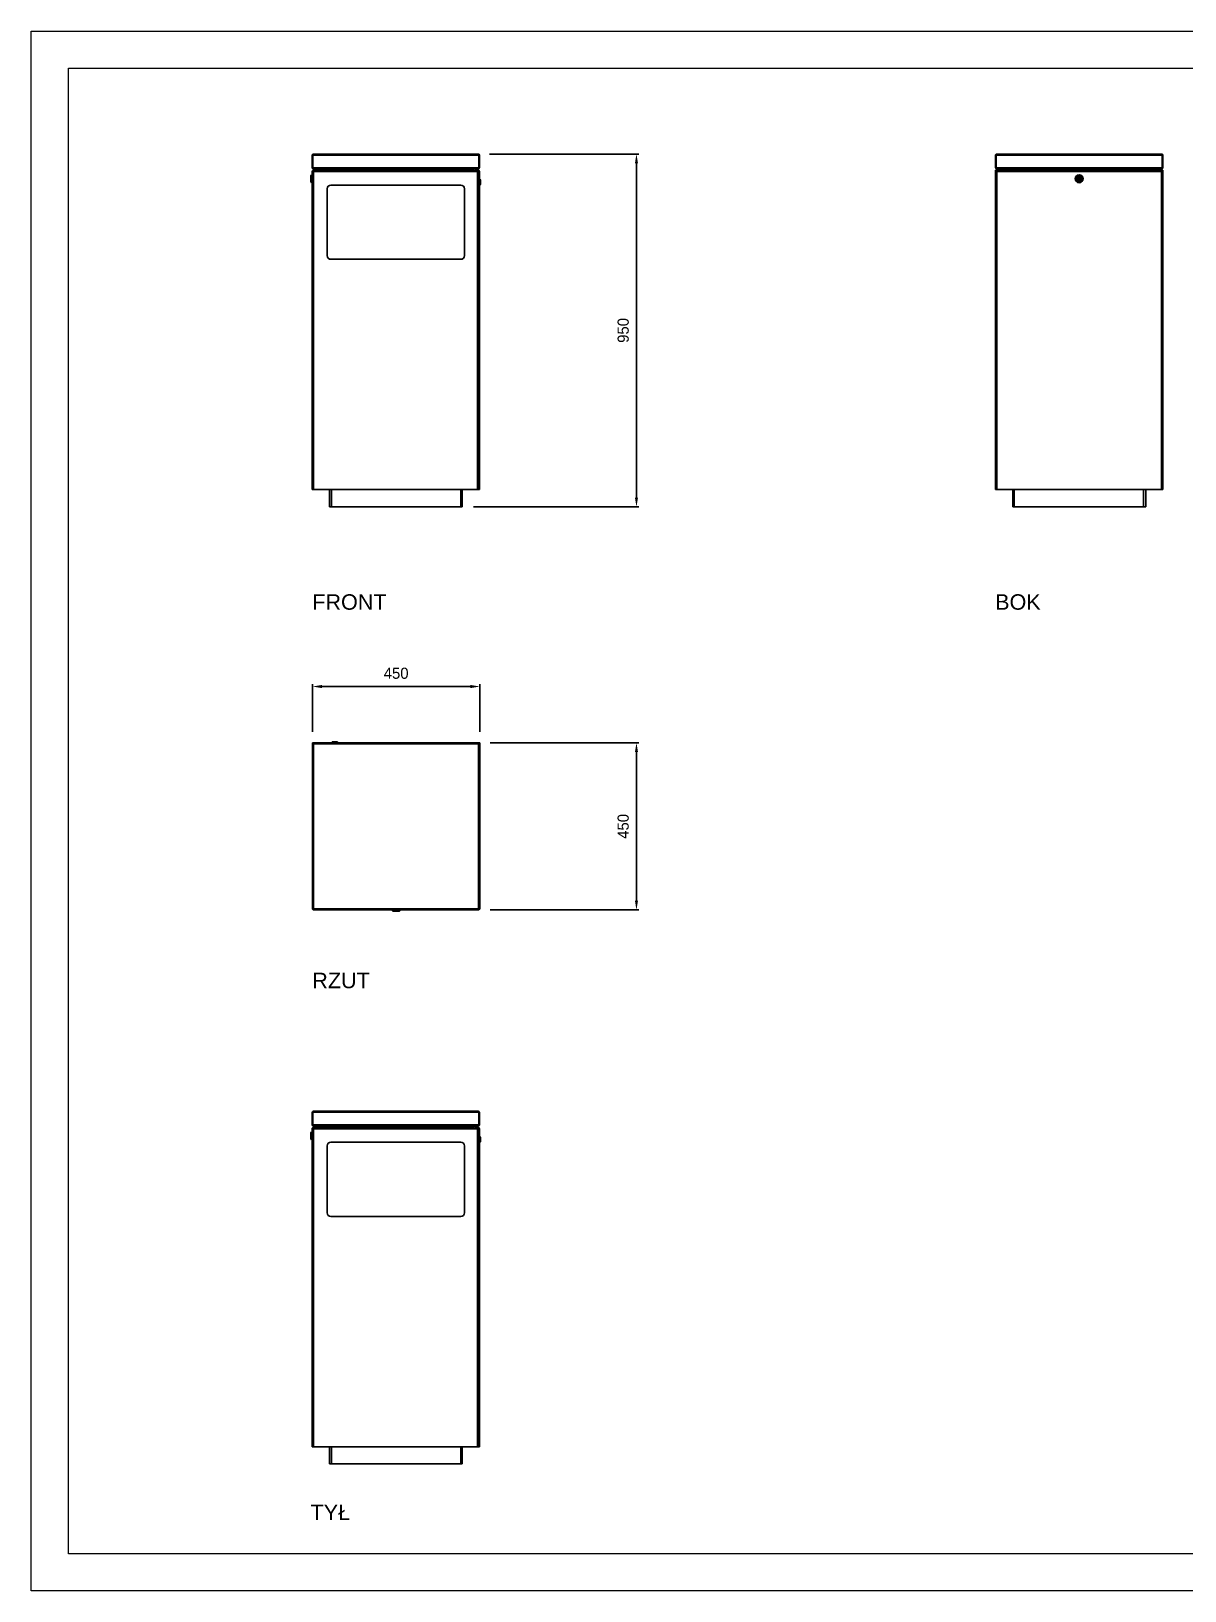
# Model space of a CAD drawing. Header units: millimetres. Extents: x -2069 to 3871, y -7598 to -3398.
# Drawn here: x -2069 to 1038, y -7598 to -3398 of the extents above; entities that cross this region are included whole.
import ezdxf

# ---------------------------------------------------------------- set-up
doc = ezdxf.new("R2010")
doc.units = ezdxf.units.MM
doc.header["$PDSIZE"] = -1
doc.layers.add('tabelka', color=155, linetype='Continuous')
doc.layers.add('WYMIAR', color=96, linetype='Continuous')
doc.dimstyles.new('1-1', dxfattribs={"dimtxt": 30, "dimasz": 25, "dimexe": 6.25, "dimexo": 30, "dimgap": 20.625, "dimtad": 1, "dimdec": 1, "dimtxsty": 'Standard', "dimcen": 0, "dimclrd": 2, "dimclre": 2, "dimclrt": 2, "dimadec": 0, "dimazin": 0, "dimtfac": 1, "dimtdec": 1, "dimtmove": 0, "dimatfit": 3, "dimfxl": 0, "dimarcsym": 0})

# ---------------------------------------------------------------- blocks, each defined once
blk = doc.blocks.new('front')
for p, q in [((7166.8, 898.8), (7168.3, 898.8)), ((7166.8, 864.8), (7166.8, 898.8)), ((7168.3, 898.8), (7168.3, 864.8)), ((7168.7, 898.8), (7168.7, 864.8)), ((7168.7, 898.8), (7615, 898.8)), ((7169.8, 901.8), (7613.8, 901.8)), ((7615, 898.8), (7615, 864.8)), ((7616.8, 898.8), (7615.3, 898.8)), ((7615.3, 898.8), (7615.3, 864.8)), ((7616.8, 898.8), (7616.8, 864.8)), ((7163.3, 826.7), (7163.3, 843.8)), ((7165.2, 845.8), (7163.5, 844.1)), ((7163.5, 844.1), (7163.5, 826.3)), ((7165.2, 824.6), (7165.2, 845.8)), ((7166.3, 846), (7165.5, 846)), ((7165.5, 846), (7165.5, 824.5)), ((7166.3, 824.5), (7166.3, 846)), ((7168.3, 864.8), (7166.8, 864.8)), ((7166.8, -1.8), (7166.8, 854.7)), ((7166.8, 854.7), (7170.3, 854.7)), ((7168.7, 864.8), (7615, 864.8)), ((7169.8, 861.8), (7169.8, 862)), ((7169.8, 861.8), (7170.2, 861.8)), ((7613.5, 861.8), (7170.2, 861.8)), ((7170.3, 858.2), (7170.3, 856.2)), ((7171, 858.2), (7170.3, 858.2)), ((7170.5, 856.2), (7170.3, 856.2)), ((7170.3, 854.7), (7170.3, -1.8)), ((7170.3, 854.7), (7602.3, 854.7)), ((7171, 858.2), (7602.3, 858.2)), ((7181.8, 861.8), (7181.8, 861.6)), ((7181.8, 861.6), (7181.8, 858.2)), ((7183.8, 861.6), (7181.8, 861.6)), ((7183.8, 861.8), (7183.8, 861.6)), ((7183.8, 861.6), (7183.8, 858.2)), ((7316.7, 861.8), (7316.7, 860.3)), ((7316.7, 860.3), (7469, 860.3)), ((7316.7, 858.2), (7316.7, 860.3)), ((7469, 860.3), (7469, 861.8)), ((7469, 860.3), (7469, 858.2)), ((7579.8, 858.2), (7579.8, 861.8)), ((7582.8, 858.2), (7582.8, 861.8)), ((7602.3, 858.2), (7602.3, 854.7)), ((7603.3, 856.2), (7602.3, 856.2)), ((7602.3, 854.7), (7611.3, 854.7)), ((7603.3, 858.2), (7603.3, 856.2)), ((7613.3, 858.2), (7603.3, 858.2)), ((7613.3, 856.2), (7603.3, 856.2)), ((7611.3, 854.7), (7611.3, -1.8)), ((7611.3, 854.7), (7614.8, 854.7)), ((7611.8, 854.7), (7611.8, 856.2)), ((7613.3, 856.2), (7613.3, 858.2)), ((7613.5, 861.8), (7613.8, 861.8)), ((7613.8, 861.8), (7613.8, 862)), ((7616.8, 854.7), (7614.8, 854.7)), ((7614.8, -1.8), (7614.8, 854.7)), ((7615.3, 864.8), (7616.8, 864.8)), ((7616.8, -1.8), (7616.8, 854.7)), ((7163.5, 826.3), (7165.2, 824.6)), ((7165.5, 824.5), (7166.3, 824.5)), ((7206.8, 808.2), (7206.8, 628.2)), ((7566.8, 818.2), (7216.8, 818.2)), ((7576.8, 628.2), (7576.8, 808.2)), ((7618.3, 833.2), (7616.8, 833.2)), ((7616.8, 818.2), (7618.3, 818.2)), ((7618.3, 832.9), (7618.3, 833.2)), ((7618.3, 818.2), (7618.3, 832.9)), ((7619.8, 831.7), (7619.8, 831.5)), ((7619.8, 831.5), (7619.8, 819.7)), ((7216.8, 618.2), (7566.8, 618.2)), ((7170.3, -1.8), (7166.8, -1.8)), ((7611.3, -1.8), (7170.3, -1.8)), ((7212.8, -48.3), (7212.8, -1.8)), ((7218.3, -1.8), (7218.3, -48.3)), ((7566.8, -1.8), (7566.8, -48.3)), ((7570.8, -48.3), (7570.8, -1.8)), ((7614.8, -1.8), (7611.3, -1.8)), ((7616.8, -1.8), (7614.8, -1.8)), ((7218.3, -48.3), (7212.8, -48.3)), ((7566.8, -48.3), (7218.3, -48.3)), ((7570.8, -48.3), (7566.8, -48.3))]:
    blk.add_line(p, q)
for centre, radius, start, end in [((7163.8, 843.8), 0.5, 135, 180), ((7165.5, 845.5), 0.5, 90, 135), ((7166.3, 845.5), 0.5, 0, 90), ((7613.3, 854.7), 3.5, 0, 90), ((7613.3, 854.7), 1.5, 0, 90), ((7163.8, 826.7), 0.5, 180, 225), ((7165.5, 825), 0.5, 225, 270), ((7166.3, 825), 0.5, 270, 0), ((7216.8, 808.2), 10, 90, 180), ((7566.8, 808.2), 10, 0, 90), ((7618.3, 831.7), 1.5, 0, 90), ((7618.3, 819.7), 1.5, 270, 0), ((7216.8, 628.2), 10, 180, 270), ((7566.8, 628.2), 10, 270, 0)]:
    blk.add_arc(centre, radius, start, end)
for points, knots in [([(7169.8, 901.8), (7169.5, 901.7), (7168.8, 901.7), (7167.9, 901.1), (7167.2, 900.3), (7166.9, 899.5), (7166.8, 898.9), (7166.8, 898.8)], [0, 0, 0, 0, 0.220971, 0.441967, 0.662956, 0.883954, 1, 1, 1, 1]), ([(7169, 900), (7168.9, 899.9), (7168.7, 899.8), (7168.5, 899.4), (7168.3, 899), (7168.3, 898.8), (7168.3, 898.8)], [0, 0, 0, 0, 0.1518021, 0.5402511, 0.9286839, 1, 1, 1, 1]), ([(7168.7, 898.8), (7168.8, 899.1), (7168.9, 899.8), (7169.2, 900.7), (7169.5, 901.4), (7169.7, 901.7), (7169.8, 901.8), (7169.8, 901.8)], [0, 0, 0, 0, 0.220977, 0.441966, 0.662962, 0.883954, 1, 1, 1, 1]), ([(7613.8, 901.8), (7613.9, 901.7), (7614.1, 901.7), (7614.3, 901.1), (7614.6, 900.3), (7614.8, 899.5), (7614.9, 898.9), (7615, 898.8)], [0, 0, 0, 0, 0.220969, 0.441967, 0.662957, 0.883954, 1, 1, 1, 1]), ([(7616.8, 898.8), (7616.8, 899.1), (7616.7, 899.8), (7616.2, 900.7), (7615.4, 901.4), (7614.5, 901.7), (7614, 901.8), (7613.8, 901.8)], [0, 0, 0, 0, 0.220977, 0.441966, 0.662962, 0.883954, 1, 1, 1, 1]), ([(7615.3, 898.8), (7615.3, 899), (7615.3, 899.3), (7615, 899.8), (7614.8, 899.9), (7614.7, 900)], [0, 0, 0, 0, 0.389278, 0.778535, 1, 1, 1, 1]), ([(7166.8, 864.8), (7166.9, 864.4), (7166.9, 863.7), (7167.5, 862.8), (7168.3, 862.1), (7169.2, 861.8), (7169.7, 861.8), (7169.8, 861.8)], [0, 0, 0, 0, 0.225344, 0.450723, 0.676106, 0.901485, 1, 1, 1, 1]), ([(7170.3, 858.2), (7170.1, 858.2), (7169.9, 858.2), (7169.4, 858.1), (7169.2, 858.1), (7168.8, 857.9), (7168.6, 857.8), (7168.2, 857.5), (7168, 857.4), (7167.7, 857), (7167.5, 856.9), (7167.3, 856.5), (7167.2, 856.3), (7167, 855.9), (7166.9, 855.6), (7166.9, 855.2), (7166.8, 855), (7166.8, 854.7)], [0, 0, 0, 0, 0.125, 0.125, 0.25, 0.25, 0.375, 0.375, 0.5, 0.5, 0.625, 0.625, 0.75, 0.75, 0.875, 0.875, 1, 1, 1, 1]), ([(7168.3, 864.8), (7168.4, 864.6), (7168.4, 864.1), (7168.7, 863.7), (7169, 863.5), (7169.1, 863.5)], [0, 0, 0, 0, 0.406492, 0.784361, 1, 1, 1, 1]), ([(7170.2, 861.8), (7170.1, 861.8), (7169.9, 861.9), (7169.5, 862.4), (7169.2, 863.3), (7168.9, 864.1), (7168.7, 864.6), (7168.7, 864.8)], [0, 0, 0, 0, 0.225342, 0.45072, 0.676102, 0.901485, 1, 1, 1, 1]), ([(7170.3, 856.2), (7170.1, 856.2), (7169.9, 856.2), (7169.7, 856.1), (7169.6, 856), (7169.4, 855.9), (7169.3, 855.9), (7169.2, 855.7), (7169.1, 855.7), (7169, 855.5), (7169, 855.4), (7168.9, 855.1), (7168.8, 854.9), (7168.8, 854.7)], [0, 0, 0, 0, 0.25, 0.25, 0.375, 0.375, 0.5, 0.5, 0.625, 0.625, 0.75, 0.75, 1, 1, 1, 1]), ([(7170.3, 854.7), (7170.4, 855), (7170.4, 855.2), (7170.4, 855.6), (7170.5, 855.9), (7170.5, 856.3), (7170.6, 856.5), (7170.6, 856.9), (7170.7, 857), (7170.7, 857.4), (7170.7, 857.5), (7170.8, 857.8), (7170.8, 857.9), (7170.9, 858.1), (7170.9, 858.1), (7171, 858.2), (7171, 858.2), (7171, 858.2)], [0, 0, 0, 0, 0.125, 0.125, 0.25, 0.25, 0.375, 0.375, 0.5, 0.5, 0.625, 0.625, 0.75, 0.75, 0.875, 0.875, 1, 1, 1, 1]), ([(7615, 864.8), (7614.9, 864.4), (7614.6, 863.7), (7614.3, 862.8), (7614, 862.1), (7613.7, 861.8), (7613.5, 861.8), (7613.5, 861.8)], [0, 0, 0, 0, 0.225343, 0.450722, 0.676105, 0.901486, 1, 1, 1, 1]), ([(7613.8, 861.8), (7614.2, 861.8), (7614.9, 861.9), (7615.8, 862.4), (7616.5, 863.3), (7616.8, 864.1), (7616.8, 864.6), (7616.8, 864.8)], [0, 0, 0, 0, 0.225339, 0.450716, 0.676102, 0.901484, 1, 1, 1, 1]), ([(7614.6, 863.5), (7614.7, 863.6), (7615, 863.7), (7615.3, 864.2), (7615.3, 864.6), (7615.3, 864.8)], [0, 0, 0, 0, 0.306249, 0.681916, 1, 1, 1, 1])]:
    blk.add_open_spline(points, degree=3, knots=knots)
blk = doc.blocks.new('bok')
for p, q in [((8439.6, 898.8), (8441.1, 898.8)), ((8439.6, 898.8), (8439.6, 864.8)), ((8441.1, 898.8), (8441.1, 864.8)), ((8887.7, 898.8), (8441.4, 898.8)), ((8441.4, 864.8), (8441.4, 898.8)), ((8442.6, 901.8), (8886.6, 901.8)), ((8887.7, 864.8), (8887.7, 898.8)), ((8889.6, 898.8), (8888.1, 898.8)), ((8888.1, 898.8), (8888.1, 864.8)), ((8889.6, 898.8), (8889.6, 864.8)), ((8441.1, 864.8), (8439.6, 864.8)), ((8439.6, 858.2), (8439.6, 856.2)), ((8443.1, 858.2), (8439.6, 858.2)), ((8440, 856.2), (8439.6, 856.2)), ((8439.6, 856.2), (8439.6, 854.7)), ((8439.6, 854.7), (8439.6, -1.8)), ((8439.6, 854.7), (8443.1, 854.7)), ((8441.4, 864.8), (8887.7, 864.8)), ((8442.6, 861.8), (8442.6, 862)), ((8442.6, 861.8), (8442.9, 861.8)), ((8442.9, 861.8), (8886.2, 861.8)), ((8443.1, 858.2), (8443.1, 856.2)), ((8443.8, 858.2), (8443.1, 858.2)), ((8443.3, 856.2), (8443.1, 856.2)), ((8443.1, 854.7), (8443.1, -1.8)), ((8886.1, 854.7), (8443.1, 854.7)), ((8885.4, 858.2), (8443.8, 858.2)), ((8465.6, 860.3), (8467.1, 860.3)), ((8465.6, 860.3), (8465.6, 858.2)), ((8467.1, 860.3), (8467.1, 858.2)), ((8577.6, 861.8), (8577.6, 858.2)), ((8656.3, 861.8), (8656.3, 858.2)), ((8662.3, 861.8), (8662.3, 861.6)), ((8662.3, 861.6), (8668.7, 858.2)), ((8757.6, 858.2), (8757.6, 861.8)), ((8863.6, 860.3), (8862.1, 860.3)), ((8862.1, 858.2), (8862.1, 860.3)), ((8863.6, 858.2), (8863.6, 860.3)), ((8886.1, 858.2), (8885.4, 858.2)), ((8889.6, 858.2), (8886.1, 858.2)), ((8886.1, 858.2), (8886.1, 856.2)), ((8886.1, -1.8), (8886.1, 854.7)), ((8886.1, 854.7), (8889.6, 854.7)), ((8886.2, 861.8), (8886.6, 861.8)), ((8886.6, 861.8), (8886.6, 862)), ((8888.1, 864.8), (8889.6, 864.8)), ((8889.6, 856.2), (8889.2, 856.2)), ((8889.6, 858.2), (8889.6, 856.2)), ((8889.6, 854.7), (8889.6, 856.2)), ((8889.6, 854.7), (8889.6, -1.8)), ((8660.1, 835.2), (8666.8, 839.1)), ((8666.8, 831.4), (8660.1, 835.2)), ((8666.3, 838.2), (8661.1, 835.2)), ((8661.1, 835.2), (8666.3, 832.3)), ((8666.3, 832.3), (8666.3, 838.2)), ((8666.8, 839.1), (8666.8, 831.4)), ((8443.1, -1.8), (8439.6, -1.8)), ((8443.1, -1.8), (8886.1, -1.8)), ((8485.6, -1.8), (8485.6, -48.3)), ((8489.6, -48.3), (8489.6, -1.8)), ((8838.1, -48.3), (8838.1, -1.8)), ((8843.6, -1.8), (8843.6, -48.3)), ((8889.6, -1.8), (8886.1, -1.8)), ((8485.6, -48.3), (8489.6, -48.3)), ((8838.1, -48.3), (8489.6, -48.3)), ((8843.6, -48.3), (8838.1, -48.3))]:
    blk.add_line(p, q)
at = {"flags": 128}
for points in [[(8660.1, 835.2), (8660.2, 835.2), (8660.2, 835.2), (8660.3, 835.2), (8660.4, 835.2), (8660.6, 835.2), (8660.8, 835.2), (8660.9, 835.2), (8661.1, 835.2)], [(8666.3, 838.2), (8666.4, 838.4), (8666.5, 838.6), (8666.6, 838.7), (8666.6, 838.8), (8666.7, 838.9), (8666.7, 839), (8666.8, 839.1), (8666.8, 839.1)], [(8666.8, 831.4), (8666.8, 831.4), (8666.8, 831.5), (8666.7, 831.5), (8666.7, 831.7), (8666.6, 831.8), (8666.5, 831.9), (8666.4, 832.1), (8666.3, 832.3)]]:
    blk.add_lwpolyline(points, dxfattribs=at)
for radius in [10.7, 10.6, 8.9, 8.54, 6.75, 6.25]:
    blk.add_circle((8664.6, 835.2), radius)
for centre, radius, start, end in [((8464.1, 860.3), 1.5, 0, 90), ((8464.1, 860.3), 3, 0, 30), ((8865.1, 860.3), 3, 150, 180), ((8865.1, 860.3), 1.5, 90, 180)]:
    blk.add_arc(centre, radius, start, end)
for points, knots in [([(8442.6, 901.8), (8442.2, 901.7), (8441.5, 901.7), (8440.6, 901.1), (8439.9, 900.3), (8439.6, 899.5), (8439.6, 898.9), (8439.6, 898.8)], [0, 0, 0, 0, 0.22097, 0.441968, 0.662957, 0.883954, 1, 1, 1, 1]), ([(8441.7, 900), (8441.7, 899.9), (8441.4, 899.8), (8441.2, 899.4), (8441.1, 899), (8441.1, 898.8), (8441.1, 898.8)], [0, 0, 0, 0, 0.151799, 0.540248, 0.928685, 1, 1, 1, 1]), ([(8441.4, 898.8), (8441.5, 899.1), (8441.7, 899.8), (8441.9, 900.7), (8442.2, 901.4), (8442.4, 901.7), (8442.5, 901.8), (8442.6, 901.8)], [0, 0, 0, 0, 0.220977, 0.441966, 0.662961, 0.883954, 1, 1, 1, 1]), ([(8886.6, 901.8), (8886.7, 901.7), (8886.8, 901.7), (8887.1, 901.1), (8887.3, 900.3), (8887.6, 899.5), (8887.7, 898.9), (8887.7, 898.8)], [0, 0, 0, 0, 0.220971, 0.441967, 0.662956, 0.883954, 1, 1, 1, 1]), ([(8889.6, 898.8), (8889.5, 899.1), (8889.5, 899.8), (8888.9, 900.7), (8888.1, 901.4), (8887.3, 901.7), (8886.8, 901.8), (8886.6, 901.8)], [0, 0, 0, 0, 0.220977, 0.441966, 0.662962, 0.883954, 1, 1, 1, 1]), ([(8888.1, 898.8), (8888.1, 899), (8888, 899.3), (8887.8, 899.8), (8887.5, 899.9), (8887.4, 900)], [0, 0, 0, 0, 0.389281, 0.778541, 1, 1, 1, 1]), ([(8439.6, 864.8), (8439.6, 864.4), (8439.7, 863.7), (8440.3, 862.8), (8441.1, 862.1), (8441.9, 861.8), (8442.4, 861.8), (8442.6, 861.8)], [0, 0, 0, 0, 0.225343, 0.450723, 0.676105, 0.901487, 1, 1, 1, 1]), ([(8443.1, 858.2), (8442.8, 858.2), (8442.6, 858.2), (8442.2, 858.1), (8441.9, 858.1), (8441.5, 857.9), (8441.3, 857.8), (8440.9, 857.5), (8440.8, 857.4), (8440.4, 857), (8440.3, 856.9), (8440, 856.5), (8439.9, 856.3), (8439.8, 855.9), (8439.7, 855.6), (8439.6, 855.2), (8439.6, 855), (8439.6, 854.7)], [0, 0, 0, 0, 0.125, 0.125, 0.25, 0.25, 0.375, 0.375, 0.5, 0.5, 0.625, 0.625, 0.75, 0.75, 0.875, 0.875, 1, 1, 1, 1]), ([(8441.1, 864.8), (8441.1, 864.6), (8441.2, 864.1), (8441.5, 863.7), (8441.8, 863.5), (8441.9, 863.5)], [0, 0, 0, 0, 0.4064887, 0.7843574, 1, 1, 1, 1]), ([(8442.9, 861.8), (8442.8, 861.8), (8442.6, 861.9), (8442.3, 862.4), (8441.9, 863.3), (8441.6, 864.1), (8441.5, 864.6), (8441.4, 864.8)], [0, 0, 0, 0, 0.225341, 0.450719, 0.676102, 0.901484, 1, 1, 1, 1]), ([(8443.1, 856.2), (8442.9, 856.2), (8442.7, 856.2), (8442.4, 856.1), (8442.3, 856), (8442.2, 855.9), (8442.1, 855.9), (8441.9, 855.7), (8441.9, 855.7), (8441.8, 855.5), (8441.7, 855.4), (8441.6, 855.1), (8441.6, 854.9), (8441.6, 854.7)], [0, 0, 0, 0, 0.25, 0.25, 0.375, 0.375, 0.5, 0.5, 0.625, 0.625, 0.75, 0.75, 1, 1, 1, 1]), ([(8443.1, 854.7), (8443.1, 855), (8443.1, 855.2), (8443.2, 855.6), (8443.2, 855.9), (8443.3, 856.3), (8443.3, 856.5), (8443.4, 856.9), (8443.4, 857), (8443.5, 857.4), (8443.5, 857.5), (8443.5, 857.8), (8443.6, 857.9), (8443.6, 858.1), (8443.7, 858.1), (8443.7, 858.2), (8443.8, 858.2), (8443.8, 858.2)], [0, 0, 0, 0, 0.125, 0.125, 0.25, 0.25, 0.375, 0.375, 0.5, 0.5, 0.625, 0.625, 0.75, 0.75, 0.875, 0.875, 1, 1, 1, 1]), ([(8885.4, 858.2), (8885.4, 858.2), (8885.4, 858.2), (8885.5, 858.1), (8885.5, 858.1), (8885.6, 857.9), (8885.6, 857.8), (8885.7, 857.5), (8885.7, 857.4), (8885.8, 857), (8885.8, 856.9), (8885.8, 856.5), (8885.9, 856.3), (8885.9, 855.9), (8886, 855.6), (8886, 855.2), (8886, 855), (8886.1, 854.7)], [0, 0, 0, 0, 0.125, 0.125, 0.25, 0.25, 0.375, 0.375, 0.5, 0.5, 0.625, 0.625, 0.75, 0.75, 0.875, 0.875, 1, 1, 1, 1]), ([(8889.6, 854.7), (8889.6, 855), (8889.6, 855.2), (8889.5, 855.6), (8889.4, 855.9), (8889.2, 856.3), (8889.1, 856.5), (8888.9, 856.9), (8888.7, 857), (8888.4, 857.4), (8888.2, 857.5), (8887.8, 857.8), (8887.6, 857.9), (8887.2, 858.1), (8887, 858.1), (8886.5, 858.2), (8886.3, 858.2), (8886.1, 858.2)], [0, 0, 0, 0, 0.125, 0.125, 0.25, 0.25, 0.375, 0.375, 0.5, 0.5, 0.625, 0.625, 0.75, 0.75, 0.875, 0.875, 1, 1, 1, 1]), ([(8887.6, 854.7), (8887.6, 854.9), (8887.5, 855.1), (8887.4, 855.4), (8887.4, 855.5), (8887.3, 855.6), (8887.2, 855.7), (8887.1, 855.9), (8887, 855.9), (8886.8, 856), (8886.7, 856.1), (8886.5, 856.2), (8886.3, 856.2), (8886.1, 856.2)], [0, 0, 0, 0, 0.25, 0.25, 0.375, 0.375, 0.5, 0.5, 0.625, 0.625, 0.75, 0.75, 1, 1, 1, 1]), ([(8887.7, 864.8), (8887.6, 864.4), (8887.4, 863.7), (8887, 862.8), (8886.7, 862.1), (8886.4, 861.8), (8886.3, 861.8), (8886.2, 861.8)], [0, 0, 0, 0, 0.225344, 0.450723, 0.676106, 0.901485, 1, 1, 1, 1]), ([(8886.6, 861.8), (8886.9, 861.8), (8887.6, 861.9), (8888.6, 862.4), (8889.2, 863.3), (8889.5, 864.1), (8889.6, 864.6), (8889.6, 864.8)], [0, 0, 0, 0, 0.225342, 0.45072, 0.676102, 0.901485, 1, 1, 1, 1]), ([(8887.3, 863.5), (8887.4, 863.6), (8887.7, 863.7), (8888, 864.2), (8888.1, 864.6), (8888.1, 864.8)], [0, 0, 0, 0, 0.30625, 0.681916, 1, 1, 1, 1])]:
    blk.add_open_spline(points, degree=3, knots=knots)
blk = doc.blocks.new('rzut')
for p, q in [((8441.4, -844.4), (8439.6, -844.4)), ((8439.6, -846.3), (8439.6, -844.4)), ((8439.6, -846.3), (8439.6, -1292.6)), ((8439.6, -846.3), (8441.1, -846.3)), ((8887.7, -844.4), (8441.4, -844.4)), ((8441.4, -844.4), (8441.4, -845.9)), ((8886.6, -847.4), (8442.6, -847.4)), ((8442.6, -847.4), (8442.6, -1291.4)), ((8492.1, -842.9), (8492.1, -844.4)), ((8501.7, -842.9), (8492.1, -842.9)), ((8493.6, -841.4), (8501.3, -841.4)), ((8501.3, -841.4), (8505.6, -841.4)), ((8507.1, -842.9), (8501.7, -842.9)), ((8507.1, -844.4), (8507.1, -842.9)), ((8886.6, -1291.4), (8886.6, -847.4)), ((8887.7, -844.4), (8887.7, -845.9)), ((8889.6, -844.4), (8887.7, -844.4)), ((8889.6, -846.3), (8888.1, -846.3)), ((8889.6, -844.4), (8889.6, -846.3)), ((8889.6, -1292.6), (8889.6, -846.3)), ((8439.6, -1292.6), (8441.1, -1292.6)), ((8441.4, -1294.4), (8441.4, -1292.9)), ((8887.7, -1294.4), (8441.4, -1294.4)), ((8442.6, -1291.4), (8886.6, -1291.4)), ((8442.9, -1294.4), (8443.1, -1294.4)), ((8886.1, -1294.4), (8443.1, -1294.4)), ((8443.1, -1294.4), (8443.1, -1294.4)), ((8653.8, -1294.9), (8653.8, -1295.7)), ((8664.5, -1294.9), (8653.8, -1294.9)), ((8653.8, -1295.7), (8664.5, -1295.7)), ((8654, -1296.1), (8655.7, -1297.8)), ((8675.2, -1296.1), (8654, -1296.1)), ((8655.7, -1297.8), (8664.5, -1297.8)), ((8664.5, -1297.9), (8656, -1297.9)), ((8675.3, -1294.9), (8664.5, -1294.9)), ((8664.5, -1295.7), (8675.3, -1295.7)), ((8664.5, -1297.8), (8673.5, -1297.8)), ((8673.1, -1297.9), (8664.5, -1297.9)), ((8673.5, -1297.8), (8675.2, -1296.1)), ((8675.3, -1295.7), (8675.3, -1294.9)), ((8886.1, -1294.4), (8886.1, -1294.4)), ((8886.1, -1294.4), (8886.3, -1294.4)), ((8887.7, -1294.4), (8887.7, -1292.9)), ((8889.6, -1292.6), (8888.1, -1292.6))]:
    blk.add_line(p, q)
at = {"flags": 128}
for points in [[(8441.9, -1291.8), (8442, -1292), (8442.2, -1292.1)], [(8887, -1292.1), (8887.1, -1292), (8887.3, -1291.8)]]:
    blk.add_lwpolyline(points, dxfattribs=at)
for centre, radius, start, end in [((8493.6, -842.9), 1.5, 90, 180), ((8505.6, -842.9), 1.5, 0, 90), ((8443.1, -1290.9), 3.5, 207.9371, 241.9389), ((8654.3, -1294.9), 0.5, 90, 180), ((8654.3, -1295.7), 0.5, 180, 225), ((8656, -1297.4), 0.5, 225, 270), ((8673.1, -1297.4), 0.5, 270, 315), ((8674.8, -1294.9), 0.5, 0, 90), ((8674.8, -1295.7), 0.5, 315, 0), ((8886.1, -1290.9), 3.5, 298.0611, 332.0629)]:
    blk.add_arc(centre, radius, start, end)
for points, knots in [([(8439.6, -846.3), (8439.6, -846.4), (8439.7, -846.5), (8440.2, -846.8), (8441, -847), (8441.9, -847.2), (8442.4, -847.4), (8442.6, -847.4)], [0, 0, 0, 0, 0.220977, 0.441967, 0.662962, 0.883955, 1, 1, 1, 1]), ([(8441.1, -846.3), (8441.1, -846.4), (8441.1, -846.5), (8441.5, -846.8), (8441.9, -847.1), (8442.3, -847.3), (8442.5, -847.4), (8442.6, -847.4)], [0, 0, 0, 0, 0.239087, 0.478162, 0.717145, 0.956131, 1, 1, 1, 1]), ([(8442.6, -847.4), (8442.5, -847.1), (8442.3, -846.4), (8442.1, -845.5), (8441.8, -844.8), (8441.6, -844.5), (8441.5, -844.4), (8441.4, -844.4)], [0, 0, 0, 0, 0.220971, 0.441964, 0.662955, 0.883953, 1, 1, 1, 1]), ([(8442.6, -847.4), (8442.5, -847.2), (8442.3, -846.9), (8442, -846.4), (8441.8, -846), (8441.6, -845.9), (8441.4, -845.9), (8441.4, -845.9)], [0, 0, 0, 0, 0.239078, 0.478151, 0.717142, 0.956123, 1, 1, 1, 1]), ([(8887.7, -844.4), (8887.6, -844.5), (8887.5, -844.5), (8887.2, -845.1), (8887, -845.9), (8886.7, -846.7), (8886.6, -847.2), (8886.6, -847.4)], [0, 0, 0, 0, 0.220977, 0.441966, 0.662962, 0.883954, 1, 1, 1, 1]), ([(8887.7, -845.9), (8887.6, -845.9), (8887.4, -846), (8887.2, -846.3), (8886.9, -846.8), (8886.7, -847.2), (8886.6, -847.4), (8886.6, -847.4)], [0, 0, 0, 0, 0.239088, 0.478163, 0.717152, 0.956136, 1, 1, 1, 1]), ([(8886.6, -847.4), (8886.9, -847.3), (8887.6, -847.2), (8888.5, -846.9), (8889.2, -846.7), (8889.5, -846.4), (8889.6, -846.3), (8889.6, -846.3)], [0, 0, 0, 0, 0.220969, 0.441967, 0.662957, 0.883954, 1, 1, 1, 1]), ([(8886.6, -847.4), (8886.8, -847.3), (8887.1, -847.1), (8887.6, -846.9), (8888, -846.6), (8888.1, -846.4), (8888.1, -846.3), (8888.1, -846.3)], [0, 0, 0, 0, 0.2390729, 0.4781522, 0.7171403, 0.9561258, 1, 1, 1, 1]), ([(8442.6, -1291.4), (8442.2, -1291.5), (8441.5, -1291.7), (8440.6, -1291.9), (8439.9, -1292.2), (8439.6, -1292.4), (8439.6, -1292.5), (8439.6, -1292.6)], [0, 0, 0, 0, 0.22097, 0.441968, 0.662957, 0.883954, 1, 1, 1, 1]), ([(8442.6, -1291.4), (8442.4, -1291.5), (8442, -1291.7), (8441.5, -1292), (8441.2, -1292.2), (8441.1, -1292.4), (8441.1, -1292.5), (8441.1, -1292.6)], [0, 0, 0, 0, 0.239077, 0.478155, 0.717144, 0.956124, 1, 1, 1, 1]), ([(8441.4, -1294.4), (8441.5, -1294.4), (8441.7, -1294.3), (8441.9, -1293.8), (8442.2, -1293), (8442.4, -1292.1), (8442.5, -1291.6), (8442.6, -1291.4)], [0, 0, 0, 0, 0.220977, 0.441966, 0.662961, 0.883954, 1, 1, 1, 1]), ([(8441.4, -1292.9), (8441.5, -1292.9), (8441.7, -1292.9), (8442, -1292.5), (8442.3, -1292.1), (8442.5, -1291.7), (8442.6, -1291.5), (8442.6, -1291.4)], [0, 0, 0, 0, 0.239087, 0.478162, 0.717144, 0.95613, 1, 1, 1, 1]), ([(8889.6, -1292.6), (8889.5, -1292.5), (8889.5, -1292.3), (8888.9, -1292.1), (8888.1, -1291.8), (8887.3, -1291.6), (8886.8, -1291.5), (8886.6, -1291.4)], [0, 0, 0, 0, 0.220977, 0.441966, 0.662962, 0.883954, 1, 1, 1, 1]), ([(8888.1, -1292.6), (8888.1, -1292.5), (8888, -1292.3), (8887.7, -1292), (8887.2, -1291.7), (8886.8, -1291.5), (8886.6, -1291.4), (8886.6, -1291.4)], [0, 0, 0, 0, 0.239086, 0.47816, 0.717143, 0.95613, 1, 1, 1, 1]), ([(8886.6, -1291.4), (8886.7, -1291.8), (8886.8, -1292.5), (8887.1, -1293.4), (8887.3, -1294.1), (8887.6, -1294.4), (8887.7, -1294.4), (8887.7, -1294.4)], [0, 0, 0, 0, 0.220971, 0.441967, 0.662956, 0.883954, 1, 1, 1, 1]), ([(8886.6, -1291.4), (8886.7, -1291.6), (8886.9, -1292), (8887.1, -1292.5), (8887.4, -1292.8), (8887.6, -1292.9), (8887.7, -1292.9), (8887.7, -1292.9)], [0, 0, 0, 0, 0.2390791, 0.4781553, 0.7171444, 0.9561235, 1, 1, 1, 1])]:
    blk.add_open_spline(points, degree=3, knots=knots)
blk = doc.blocks.new('*D9')
at = {"layer": 'Defpoints', "color": 0}
for p in [(-864.9, -3729), (-439, -3729), (-907.9, -4679)]:
    blk.add_point(p, dxfattribs=at)
at = {"layer": 'WYMIAR', "color": 2, "lineweight": -2}
for p, q in [((-834.9, -3729), (-432.7, -3729)), ((-439, -4654), (-439, -3754)), ((-877.9, -4679), (-432.7, -4679))]:
    blk.add_line(p, q, dxfattribs=at)
at = {"layer": 'WYMIAR', "color": 2}
for points in [[(-443.1, -3754), (-434.8, -3754), (-439, -3729)], [(-443.1, -4654), (-434.8, -4654), (-439, -4679)]]:
    blk.add_solid(points, dxfattribs=at)
at = {"layer": 'WYMIAR', "color": 2, "insert": (-474.6, -4204), "char_height": 30, "attachment_point": 5, "rotation": 90}
blk.add_mtext('950', dxfattribs=at)
blk = doc.blocks.new('*D10')
at = {"layer": 'Defpoints', "color": 0}
for p in [(-861.1, -5163), (-1311.1, -5314.6), (-861.1, -5314.6)]:
    blk.add_point(p, dxfattribs=at)
at = {"layer": 'WYMIAR', "color": 2, "lineweight": -2}
for p, q in [((-1311.1, -5284.6), (-1311.1, -5156.8)), ((-1286.1, -5163), (-886.1, -5163)), ((-861.1, -5284.6), (-861.1, -5156.8))]:
    blk.add_line(p, q, dxfattribs=at)
at = {"layer": 'WYMIAR', "color": 2}
for points in [[(-1286.1, -5158.8), (-1286.1, -5167.2), (-1311.1, -5163)], [(-886.1, -5158.8), (-886.1, -5167.2), (-861.1, -5163)]]:
    blk.add_solid(points, dxfattribs=at)
at = {"layer": 'WYMIAR', "color": 2, "insert": (-1086.1, -5127.4), "char_height": 30, "attachment_point": 5}
blk.add_mtext('450', dxfattribs=at)
blk = doc.blocks.new('*D11')
at = {"layer": 'Defpoints', "color": 0}
for p in [(-863, -5314.6), (-439, -5314.6), (-863, -5764.6)]:
    blk.add_point(p, dxfattribs=at)
at = {"layer": 'WYMIAR', "color": 2, "lineweight": -2}
for p, q in [((-833, -5314.6), (-432.7, -5314.6)), ((-439, -5739.6), (-439, -5339.6)), ((-833, -5764.6), (-432.7, -5764.6))]:
    blk.add_line(p, q, dxfattribs=at)
at = {"layer": 'WYMIAR', "color": 2}
for points in [[(-443.1, -5339.6), (-434.8, -5339.6), (-439, -5314.6)], [(-443.1, -5739.6), (-434.8, -5739.6), (-439, -5764.6)]]:
    blk.add_solid(points, dxfattribs=at)
at = {"layer": 'WYMIAR', "color": 2, "insert": (-474.6, -5539.6), "char_height": 30, "attachment_point": 5, "rotation": 90}
blk.add_mtext('450', dxfattribs=at)

msp = doc.modelspace()

# ---------------------------------------------------------------- linework, layer by layer
at = {"layer": 'tabelka', "lineweight": 5}
for points in [[(-2068.7, -3398.2), (3871.3, -3398.2), (3871.3, -7598.2), (-2068.7, -7598.2)], [(-1968.7, -3498.2), (3771.3, -3498.2), (3771.3, -7498.2), (-1968.7, -7498.2)]]:
    msp.add_lwpolyline(points, close=True, dxfattribs=at)

# ---------------------------------------------------------------- block references
for name, p in [('front', (-8478.73, -4630.76)), ('bok', (-7911.47, -4630.76)), ('rzut', (-9750.72, -4470.2)), ('front', (-8478.73, -7208.4))]:
    msp.add_blockref(name, p)

# ---------------------------------------------------------------- texts
at = {"layer": 'WYMIAR', "char_height": 41.5951, "width": 196.5247, "attachment_point": 1}
for s, insert in [('{\\f@Arial Unicode MS|b0|i0|c238|p34;FRONT}', (-1311.9, -4914.56)), ('{\\f@Arial Unicode MS|b0|i0|c238|p34;BOK}', (526.84, -4914.56)), ('{\\f@Arial Unicode MS|b0|i0|c238|p34;RZUT}', (-1311.9, -5933.79)), ('{\\f@Arial Unicode MS|b0|i0|c238|p34;TYŁ}', (-1316.63, -7366.22))]:
    msp.add_mtext(s, dxfattribs=dict(at, insert=insert))

# ---------------------------------------------------------------- dimensions: what is measured, and where the dimension line sits
at = {"layer": 'WYMIAR'}
for base, p1, p2, picture, middle in [((-438.97, -3729), (-907.9, -4679.03), (-864.89, -3729), '*D9', (-474.59, -4204.01)), ((-438.97, -5314.62), (-863, -5764.61), (-863, -5314.62), '*D11', (-474.59, -5539.62))]:
    dim = msp.add_linear_dim(base=base, p1=p1, p2=p2, angle=90, dimstyle='1-1', dxfattribs=at)
    dim.commit()
    dim.dimension.update_dxf_attribs({"geometry": picture, "text_midpoint": middle})
dim = msp.add_linear_dim(base=(-861.15, -5163.01), p1=(-1311.15, -5314.62), p2=(-861.15, -5314.62), dimstyle='1-1', dxfattribs=at)
dim.commit()
dim.dimension.update_dxf_attribs({"geometry": '*D10', "text_midpoint": (-1086.15, -5127.39)})

doc.saveas('drawing.dxf')
